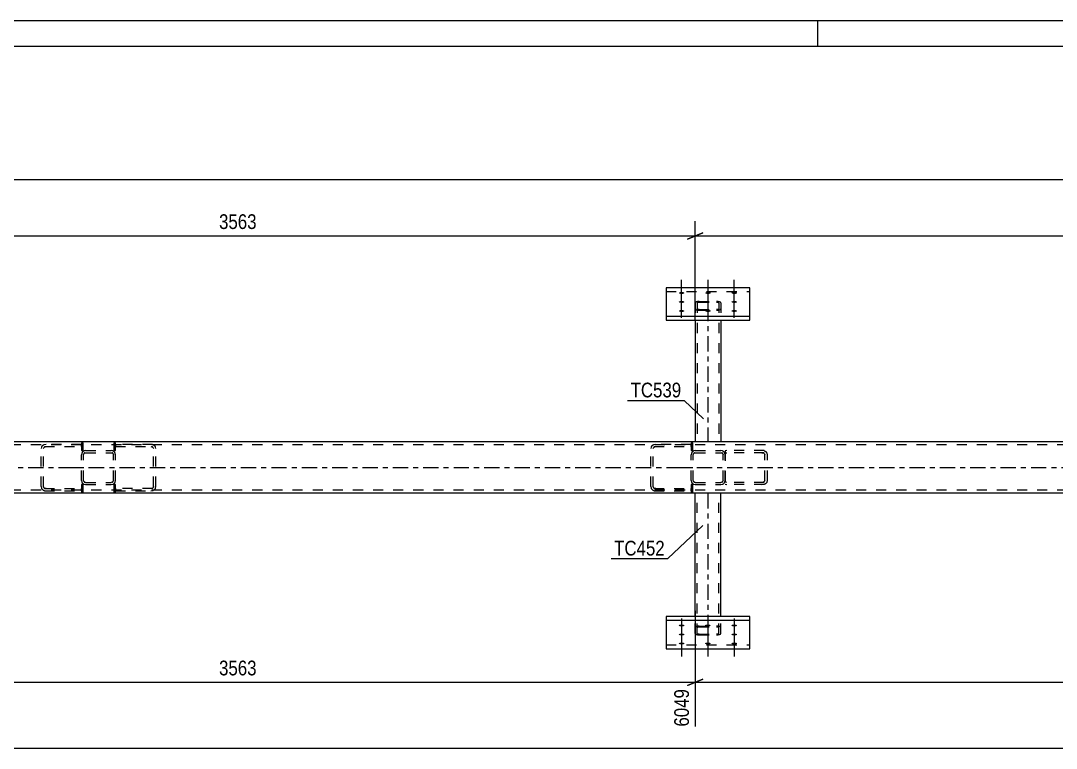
# Model space of a CAD drawing. Header units: millimetres. Extents: x 0 to 1189, y 0 to 841.
# Drawn here: x 193.7 to 395.5, y 699.4 to 841 of the extents above; entities that cross this region are included whole.
import ezdxf

# ---------------------------------------------------------------- set-up
doc = ezdxf.new("R2010")
doc.units = ezdxf.units.MM
doc.linetypes.add('DXK_LINE_DOT2', pattern=[3.9198, 1.9599, -1.9599])
doc.linetypes.add('DXK_LINE_DOT3', pattern=[5.9187, 2.979, -0.9799, 0.9799, -0.9799])
doc.styles.add('Arial Narrow', font='ARIALN.TTF', dxfattribs={"height": 0.2})

# ---------------------------------------------------------------- blocks, each defined once
blk = doc.blocks.new('Unknown-814738513-1135')
at = {"color": 5, "linetype": 'Continuous'}
for p, q in [((1189, 841), (0, 841)), ((349, 836), (349, 841)), ((1184, 836), (5, 836))]:
    blk.add_line(p, q, dxfattribs=at)
blk = doc.blocks.new('Part-814738513-5921 - 5905')
at = {"color": 7, "linetype": 'DXK_LINE_DOT2'}
for p, q in [((212.19, 758.8), (211.89, 758.8)), ((211.89, 758.8), (211.89, 757.3)), ((212.19, 757.3), (212.19, 758.8)), ((211.89, 757.3), (212.19, 757.3))]:
    blk.add_line(p, q, dxfattribs=at)
blk = doc.blocks.new('Part-814738513-5919 - 5905')
at = {"color": 7, "linetype": 'DXK_LINE_DOT2'}
for p, q in [((324.64, 758.8), (324.34, 758.8)), ((324.34, 758.8), (324.34, 757.3)), ((324.64, 757.3), (324.64, 758.8)), ((324.34, 757.3), (324.64, 757.3))]:
    blk.add_line(p, q, dxfattribs=at)
blk = doc.blocks.new('Part-814738513-5936 - 5905')
at = {"color": 7, "linetype": 'DXK_LINE_DOT2'}
for p, q in [((324.4, 756.8), (324.34, 756.5)), ((324.34, 751.5), (324.34, 756.5)), ((324.74, 756.5), (324.77, 756.65)), ((324.74, 751.5), (324.74, 756.5)), ((325.14, 757.3), (324.84, 757.24)), ((324.99, 756.87), (325.14, 756.9)), ((325.14, 757.3), (330.14, 757.3)), ((325.14, 756.9), (330.14, 756.9)), ((330.45, 757.24), (330.14, 757.3)), ((330.14, 756.9), (330.3, 756.87)), ((330.51, 756.65), (330.54, 756.5)), ((330.54, 751.5), (330.54, 756.5)), ((330.94, 756.5), (330.88, 756.8)), ((330.94, 751.5), (330.94, 756.5)), ((324.34, 751.5), (324.4, 751.19)), ((324.77, 751.34), (324.74, 751.5)), ((324.84, 750.76), (325.14, 750.7)), ((325.14, 751.1), (324.99, 751.13)), ((325.14, 751.1), (330.14, 751.1)), ((325.14, 750.7), (330.14, 750.7)), ((330.3, 751.13), (330.14, 751.1)), ((330.14, 750.7), (330.45, 750.76)), ((330.54, 751.5), (330.51, 751.34)), ((330.88, 751.19), (330.94, 751.5))]:
    blk.add_line(p, q, dxfattribs=at)
for centre, radius, start, end in [((325.14, 756.5), 0.8, 112.5, 157.5), ((325.14, 756.5), 0.4, 112.5, 157.5), ((330.14, 756.5), 0.4, 22.5, 67.5), ((330.14, 756.5), 0.8, 22.5, 67.5), ((325.14, 751.5), 0.8, 202.5, 247.5), ((325.14, 751.5), 0.4, 202.5, 247.5), ((330.14, 751.5), 0.4, 292.5, 337.5), ((330.14, 751.5), 0.8, 292.5, 337.5)]:
    blk.add_arc(centre, radius, start, end, dxfattribs=at)
blk = doc.blocks.new('Part-814738513-5920 - 5905')
at = {"color": 7, "linetype": 'DXK_LINE_DOT2'}
for p, q in [((324.64, 750.7), (324.34, 750.7)), ((324.34, 750.7), (324.34, 749.2)), ((324.64, 749.2), (324.64, 750.7)), ((324.34, 749.2), (324.64, 749.2))]:
    blk.add_line(p, q, dxfattribs=at)
blk = doc.blocks.new('Part-814738513-5922 - 5905')
at = {"color": 7, "linetype": 'DXK_LINE_DOT2'}
for p, q in [((212.19, 750.7), (211.89, 750.7)), ((211.89, 750.7), (211.89, 749.2)), ((212.19, 749.2), (212.19, 750.7)), ((212.19, 749.2), (211.89, 749.2))]:
    blk.add_line(p, q, dxfattribs=at)
blk = doc.blocks.new('Part-814738513-5938 - 5905')
at = {"color": 7, "linetype": 'DXK_LINE_DOT2'}
for p, q in [((205.66, 756.8), (205.59, 756.5)), ((205.59, 751.5), (205.59, 756.5)), ((205.99, 756.5), (206.02, 756.65)), ((205.99, 751.5), (205.99, 756.5)), ((206.39, 757.3), (206.09, 757.24)), ((206.24, 756.87), (206.39, 756.9)), ((206.39, 757.3), (211.39, 757.3)), ((206.39, 756.9), (211.39, 756.9)), ((211.7, 757.24), (211.39, 757.3)), ((211.39, 756.9), (211.55, 756.87)), ((211.76, 756.65), (211.79, 756.5)), ((211.79, 751.5), (211.79, 756.5)), ((212.19, 756.5), (212.13, 756.8)), ((212.19, 751.5), (212.19, 756.5)), ((205.59, 751.5), (205.66, 751.19)), ((206.02, 751.34), (205.99, 751.5)), ((206.09, 750.76), (206.39, 750.7)), ((206.39, 751.1), (206.24, 751.13)), ((206.39, 751.1), (211.39, 751.1)), ((206.39, 750.7), (211.39, 750.7)), ((211.55, 751.13), (211.39, 751.1)), ((211.39, 750.7), (211.7, 750.76)), ((211.79, 751.5), (211.76, 751.34)), ((212.13, 751.19), (212.19, 751.5))]:
    blk.add_line(p, q, dxfattribs=at)
at = {"color": 7, "linetype": 'DXK_LINE_DOT3'}
blk.add_line((208.89, 754), (208.89, 754), dxfattribs=at)
at = {"color": 7, "linetype": 'DXK_LINE_DOT2'}
for centre, radius, start, end in [((206.39, 756.5), 0.8, 112.5, 157.5), ((206.39, 756.5), 0.4, 112.5, 157.5), ((211.39, 756.5), 0.4, 22.5, 67.5), ((211.39, 756.5), 0.8, 22.5, 67.5), ((206.39, 751.5), 0.8, 202.5, 247.5), ((206.39, 751.5), 0.4, 202.5, 247.5), ((211.39, 751.5), 0.4, 292.5, 337.5), ((211.39, 751.5), 0.8, 292.5, 337.5)]:
    blk.add_arc(centre, radius, start, end, dxfattribs=at)
blk = doc.blocks.new('Bolt-814738513-5947 - 5905')
at = {"linetype": 'Continuous'}
for points in [[(322.48, 787.81), (322.36, 787.81), (322.25, 787.82), (322.15, 787.84), (322.07, 787.87), (322, 787.9), (321.95, 787.94), (321.93, 787.98), (321.93, 788.01), (321.95, 788.05), (322, 788.09), (322.07, 788.12), (322.15, 788.15), (322.25, 788.17), (322.36, 788.18), (322.48, 788.18), (322.59, 788.18), (322.7, 788.17), (322.8, 788.15), (322.89, 788.12), (322.95, 788.09), (323, 788.05), (323.02, 788.01), (323.02, 787.98), (323, 787.94), (322.95, 787.9), (322.89, 787.87), (322.8, 787.84), (322.7, 787.82), (322.59, 787.81)], [(327.63, 787.81), (327.51, 787.81), (327.4, 787.82), (327.3, 787.84), (327.22, 787.87), (327.15, 787.9), (327.1, 787.94), (327.08, 787.98), (327.08, 788.01), (327.1, 788.05), (327.15, 788.09), (327.22, 788.12), (327.3, 788.15), (327.4, 788.17), (327.51, 788.18), (327.63, 788.18), (327.74, 788.18), (327.85, 788.17), (327.95, 788.15), (328.04, 788.12), (328.1, 788.09), (328.15, 788.05), (328.17, 788.01), (328.17, 787.98), (328.15, 787.94), (328.1, 787.9), (328.04, 787.87), (327.95, 787.84), (327.85, 787.82), (327.74, 787.81)], [(332.73, 787.81), (332.61, 787.81), (332.5, 787.82), (332.4, 787.84), (332.32, 787.87), (332.25, 787.9), (332.2, 787.94), (332.18, 787.98), (332.18, 788.01), (332.2, 788.05), (332.25, 788.09), (332.32, 788.12), (332.4, 788.15), (332.5, 788.17), (332.61, 788.18), (332.73, 788.18), (332.84, 788.18), (332.95, 788.17), (333.05, 788.15), (333.14, 788.12), (333.2, 788.09), (333.25, 788.05), (333.27, 788.01), (333.27, 787.98), (333.25, 787.94), (333.2, 787.9), (333.14, 787.87), (333.05, 787.84), (332.95, 787.82), (332.84, 787.81)], [(322.48, 786.06), (322.36, 786.07), (322.25, 786.08), (322.15, 786.1), (322.07, 786.12), (322, 786.16), (321.95, 786.19), (321.93, 786.23), (321.93, 786.27), (321.95, 786.31), (322, 786.34), (322.07, 786.38), (322.15, 786.4), (322.25, 786.42), (322.36, 786.43), (322.48, 786.44), (322.59, 786.43), (322.7, 786.42), (322.8, 786.4), (322.89, 786.38), (322.95, 786.34), (323, 786.31), (323.02, 786.27), (323.02, 786.23), (323, 786.19), (322.95, 786.16), (322.89, 786.12), (322.8, 786.1), (322.7, 786.08), (322.59, 786.07)], [(322.48, 784.3), (322.36, 784.31), (322.25, 784.32), (322.15, 784.34), (322.07, 784.36), (322, 784.4), (321.95, 784.43), (321.93, 784.47), (321.93, 784.51), (321.95, 784.55), (322, 784.58), (322.07, 784.62), (322.15, 784.64), (322.25, 784.66), (322.36, 784.67), (322.48, 784.68), (322.59, 784.67), (322.7, 784.66), (322.8, 784.64), (322.89, 784.62), (322.95, 784.58), (323, 784.55), (323.02, 784.51), (323.02, 784.47), (323, 784.43), (322.95, 784.4), (322.89, 784.36), (322.8, 784.34), (322.7, 784.32), (322.59, 784.31)], [(327.63, 784.3), (327.51, 784.31), (327.4, 784.32), (327.3, 784.34), (327.22, 784.36), (327.15, 784.4), (327.1, 784.43), (327.08, 784.47), (327.08, 784.51), (327.1, 784.55), (327.15, 784.58), (327.22, 784.62), (327.3, 784.64), (327.4, 784.66), (327.51, 784.67), (327.63, 784.68), (327.74, 784.67), (327.85, 784.66), (327.95, 784.64), (328.04, 784.62), (328.1, 784.58), (328.15, 784.55), (328.17, 784.51), (328.17, 784.47), (328.15, 784.43), (328.1, 784.4), (328.04, 784.36), (327.95, 784.34), (327.85, 784.32), (327.74, 784.31)], [(332.73, 786.06), (332.61, 786.07), (332.5, 786.08), (332.4, 786.1), (332.32, 786.12), (332.25, 786.16), (332.2, 786.19), (332.18, 786.23), (332.18, 786.27), (332.2, 786.31), (332.25, 786.34), (332.32, 786.38), (332.4, 786.4), (332.5, 786.42), (332.61, 786.43), (332.73, 786.44), (332.84, 786.43), (332.95, 786.42), (333.05, 786.4), (333.14, 786.38), (333.2, 786.34), (333.25, 786.31), (333.27, 786.27), (333.27, 786.23), (333.25, 786.19), (333.2, 786.16), (333.14, 786.12), (333.05, 786.1), (332.95, 786.08), (332.84, 786.07)], [(332.73, 784.3), (332.61, 784.31), (332.5, 784.32), (332.4, 784.34), (332.32, 784.36), (332.25, 784.4), (332.2, 784.43), (332.18, 784.47), (332.18, 784.51), (332.2, 784.55), (332.25, 784.58), (332.32, 784.62), (332.4, 784.64), (332.5, 784.66), (332.61, 784.67), (332.73, 784.68), (332.84, 784.67), (332.95, 784.66), (333.05, 784.64), (333.14, 784.62), (333.2, 784.58), (333.25, 784.55), (333.27, 784.51), (333.27, 784.47), (333.25, 784.43), (333.2, 784.4), (333.14, 784.36), (333.05, 784.34), (332.95, 784.32), (332.84, 784.31)]]:
    blk.add_hatch(color=1, dxfattribs=at).paths.add_polyline_path(points)
at = {"color": 1, "linetype": 'Continuous'}
for p, q in [((322.48, 786.63), (322.48, 790.53)), ((322.48, 784.89), (322.48, 788.79)), ((327.63, 786.63), (327.63, 790.53)), ((332.73, 786.63), (332.73, 790.53)), ((332.73, 784.89), (332.73, 788.79)), ((322.48, 783.13), (322.48, 787.03)), ((327.63, 783.13), (327.63, 787.03)), ((332.73, 783.13), (332.73, 787.03))]:
    blk.add_line(p, q, dxfattribs=at)
blk = doc.blocks.new('Part-814738513-5959 - 5905')
at = {"color": 2, "linetype": 'Continuous'}
for p, q in [((325.1, 725.04), (325.1, 749)), ((330.1, 749), (325.1, 749)), ((330.1, 725.04), (330.1, 749))]:
    blk.add_line(p, q, dxfattribs=at)
at = {"color": 7, "linetype": 'DXK_LINE_DOT2'}
for p, q in [((325.5, 721.68), (325.5, 749)), ((329.7, 721.68), (329.7, 749)), ((325.1, 721.68), (325.1, 725.04)), ((330.1, 721.68), (330.1, 725.04)), ((325.16, 722.95), (325.1, 722.84)), ((325.34, 723.04), (325.16, 722.95)), ((325.6, 723.1), (325.34, 723.04)), ((325.5, 722.84), (325.53, 722.9)), ((325.53, 722.9), (325.62, 722.94)), ((325.9, 723.12), (325.6, 723.1)), ((325.62, 722.94), (325.75, 722.97)), ((325.75, 722.97), (325.9, 722.98)), ((325.9, 723.12), (329.3, 723.12)), ((325.9, 722.98), (329.3, 722.98)), ((329.61, 723.1), (329.3, 723.12)), ((329.3, 722.98), (329.46, 722.97)), ((329.46, 722.97), (329.58, 722.94)), ((329.58, 722.94), (329.67, 722.9)), ((329.87, 723.04), (329.61, 723.1)), ((329.67, 722.9), (329.7, 722.84)), ((330.04, 722.95), (329.87, 723.04)), ((330.1, 722.84), (330.04, 722.95)), ((325.1, 721.68), (325.16, 721.58)), ((325.16, 721.58), (325.34, 721.49)), ((325.34, 721.49), (325.6, 721.43)), ((325.53, 721.63), (325.5, 721.68)), ((325.62, 721.59), (325.53, 721.63)), ((325.6, 721.43), (325.9, 721.41)), ((325.75, 721.56), (325.62, 721.59)), ((325.9, 721.55), (325.75, 721.56)), ((325.9, 721.55), (329.3, 721.55)), ((325.9, 721.41), (329.3, 721.41)), ((329.46, 721.56), (329.3, 721.55)), ((329.3, 721.41), (329.61, 721.43)), ((329.58, 721.59), (329.46, 721.56)), ((329.67, 721.63), (329.58, 721.59)), ((329.61, 721.43), (329.87, 721.49)), ((329.7, 721.68), (329.67, 721.63)), ((329.87, 721.49), (330.04, 721.58)), ((330.04, 721.58), (330.1, 721.68))]:
    blk.add_line(p, q, dxfattribs=at)
at = {"color": 7, "linetype": 'DXK_LINE_DOT3'}
blk.add_line((327.6, 749), (327.6, 722.26), dxfattribs=at)
blk = doc.blocks.new('Part-814738513-5963 - 5905')
at = {"color": 7, "linetype": 'DXK_LINE_DOT2'}
for p, q in [((331.27, 757.3), (330.94, 757.25)), ((330.94, 757.25), (330.94, 750.74)), ((330.94, 756.81), (331.06, 756.87)), ((331.06, 756.87), (331.27, 756.9)), ((338.57, 757.3), (331.27, 757.3)), ((338.57, 756.9), (331.27, 756.9)), ((338.55, 757.24), (338.13, 757.3)), ((338.13, 756.9), (338.34, 756.87)), ((338.64, 756.65), (338.68, 756.5)), ((338.68, 751.5), (338.68, 756.5)), ((339.23, 756.5), (339.14, 756.8)), ((339.23, 751.5), (339.23, 756.5)), ((331.06, 751.13), (330.94, 751.18)), ((330.94, 750.74), (331.27, 750.7)), ((331.27, 751.1), (331.06, 751.13)), ((338.57, 751.1), (331.27, 751.1)), ((338.57, 750.7), (331.27, 750.7)), ((338.34, 751.13), (338.13, 751.1)), ((338.13, 750.7), (338.55, 750.76)), ((338.68, 751.5), (338.64, 751.34)), ((339.14, 751.19), (339.23, 751.5))]:
    blk.add_line(p, q, dxfattribs=at)
for centre, radius, start, end in [((338.21, 756.38), 0.501, 32.4104, 75.4453), ((338.3, 756.26), 1, 32.4104, 75.4453), ((338.21, 751.61), 0.501, 284.5547, 327.5896), ((338.3, 751.73), 1, 284.5547, 327.5896)]:
    blk.add_arc(centre, radius, start, end, dxfattribs=at)
blk = doc.blocks.new('Part-814738513-5965 - 5905')
at = {"color": 7, "linetype": 'DXK_LINE_DOT2'}
for p, q in [((219.44, 758.5), (212.19, 758.5)), ((212.19, 758.5), (212.19, 758.1)), ((219.47, 758.44), (219.09, 758.5)), ((212.19, 758.1), (219.44, 758.1)), ((219.09, 758.1), (219.28, 758.07)), ((219.55, 757.85), (219.59, 757.7)), ((219.59, 750.3), (219.59, 757.7)), ((220.09, 757.7), (220.01, 758)), ((220.09, 750.3), (220.09, 757.7)), ((219.44, 749.9), (212.19, 749.9)), ((212.19, 749.9), (212.19, 749.5)), ((212.19, 749.5), (219.44, 749.5)), ((219.28, 749.93), (219.09, 749.9)), ((219.09, 749.5), (219.47, 749.56)), ((219.59, 750.3), (219.55, 750.14)), ((220.01, 749.99), (220.09, 750.3))]:
    blk.add_line(p, q, dxfattribs=at)
for centre, radius, start, end in [((219.21, 757.55), 0.923, 29.251, 73.2822), ((219.15, 757.62), 0.461, 29.251, 73.2822), ((219.15, 750.37), 0.461, 286.7178, 330.749), ((219.21, 750.44), 0.923, 286.7178, 330.749)]:
    blk.add_arc(centre, radius, start, end, dxfattribs=at)
blk = doc.blocks.new('Part-814738513-6030 - 5905')
at = {"color": 2, "linetype": 'Continuous'}
for p, q in [((325.1, 759), (151.97, 759)), ((625.1, 759), (330.1, 759)), ((325.1, 749), (151.97, 749)), ((625.1, 749), (330.1, 749))]:
    blk.add_line(p, q, dxfattribs=at)
at = {"color": 7, "linetype": 'DXK_LINE_DOT2'}
for p, q in [((330.1, 759), (325.1, 759)), ((801.35, 758.4), (76.84, 758.4)), ((801.35, 749.6), (76.84, 749.6)), ((330.1, 749), (325.1, 749))]:
    blk.add_line(p, q, dxfattribs=at)
at = {"color": 7, "linetype": 'DXK_LINE_DOT3'}
blk.add_line((76.84, 754), (801.35, 754), dxfattribs=at)
blk = doc.blocks.new('Part-814738513-5966 - 5905')
at = {"color": 7, "linetype": 'DXK_LINE_DOT2'}
for p, q in [((317.45, 758.5), (317.07, 758.44)), ((324.34, 758.5), (317.1, 758.5)), ((324.34, 758.1), (324.34, 758.5)), ((316.53, 758), (316.45, 757.7)), ((316.45, 750.3), (316.45, 757.7)), ((316.95, 757.7), (316.99, 757.85)), ((316.95, 750.3), (316.95, 757.7)), ((317.1, 758.1), (324.34, 758.1)), ((317.26, 758.07), (317.45, 758.1)), ((316.45, 750.3), (316.53, 749.99)), ((316.99, 750.14), (316.95, 750.3)), ((317.07, 749.56), (317.45, 749.5)), ((317.1, 749.9), (324.34, 749.9)), ((317.1, 749.5), (324.34, 749.5)), ((317.45, 749.9), (317.26, 749.93)), ((324.34, 749.5), (324.34, 749.9))]:
    blk.add_line(p, q, dxfattribs=at)
at = {"color": 7, "linetype": 'DXK_LINE_DOT3'}
blk.add_line((321.71, 754), (328.03, 754), dxfattribs=at)
at = {"color": 7, "linetype": 'DXK_LINE_DOT2'}
for centre, radius, start, end in [((317.33, 757.55), 0.923, 106.7178, 150.749), ((317.39, 757.62), 0.461, 106.7178, 150.749), ((317.33, 750.44), 0.923, 209.251, 253.2822), ((317.39, 750.37), 0.461, 209.251, 253.2822)]:
    blk.add_arc(centre, radius, start, end, dxfattribs=at)
blk = doc.blocks.new('Part-814738513-5973 - 5905')
at = {"color": 7, "linetype": 'DXK_LINE_DOT2'}
for p, q in [((325.16, 786.18), (325.1, 786.07)), ((325.1, 786.07), (325.1, 782.71)), ((325.1, 784.91), (325.16, 784.8)), ((325.34, 786.27), (325.16, 786.18)), ((325.16, 784.8), (325.34, 784.72)), ((325.6, 786.32), (325.34, 786.27)), ((325.34, 784.72), (325.6, 784.66)), ((325.5, 786.07), (325.53, 786.12)), ((325.5, 786.07), (325.5, 759)), ((325.53, 784.86), (325.5, 784.91)), ((325.53, 786.12), (325.62, 786.17)), ((325.62, 784.81), (325.53, 784.86)), ((325.9, 786.35), (325.6, 786.32)), ((325.6, 784.66), (325.9, 784.64)), ((325.62, 786.17), (325.75, 786.2)), ((325.75, 784.78), (325.62, 784.81)), ((325.75, 786.2), (325.9, 786.21)), ((325.9, 784.77), (325.75, 784.78)), ((325.9, 786.35), (329.3, 786.35)), ((325.9, 786.21), (329.3, 786.21)), ((325.9, 784.77), (329.3, 784.77)), ((325.9, 784.64), (329.3, 784.64)), ((329.61, 786.32), (329.3, 786.35)), ((329.3, 786.21), (329.46, 786.2)), ((329.46, 784.78), (329.3, 784.77)), ((329.3, 784.64), (329.61, 784.66)), ((329.46, 786.2), (329.58, 786.17)), ((329.58, 784.81), (329.46, 784.78)), ((329.58, 786.17), (329.67, 786.12)), ((329.67, 784.86), (329.58, 784.81)), ((329.87, 786.27), (329.61, 786.32)), ((329.61, 784.66), (329.87, 784.72)), ((329.67, 786.12), (329.7, 786.07)), ((329.7, 784.91), (329.67, 784.86)), ((329.7, 786.07), (329.7, 759)), ((330.04, 786.18), (329.87, 786.27)), ((329.87, 784.72), (330.04, 784.8)), ((330.1, 786.07), (330.04, 786.18)), ((330.04, 784.8), (330.1, 784.91)), ((330.1, 786.07), (330.1, 782.71))]:
    blk.add_line(p, q, dxfattribs=at)
at = {"color": 7, "linetype": 'DXK_LINE_DOT3'}
blk.add_line((327.6, 785.49), (327.6, 759), dxfattribs=at)
at = {"color": 2, "linetype": 'Continuous'}
for p, q in [((325.1, 782.71), (325.1, 759)), ((330.1, 782.71), (330.1, 759)), ((329.3, 759), (325.1, 759)), ((330.1, 759), (329.3, 759))]:
    blk.add_line(p, q, dxfattribs=at)
blk = doc.blocks.new('Part-814738513-5975 - 5905')
at = {"color": 2, "linetype": 'Continuous'}
for p, q in [((335.73, 725.04), (319.48, 725.04)), ((319.48, 725.04), (319.48, 718.73)), ((319.48, 724.29), (335.73, 724.29)), ((335.73, 718.73), (335.73, 725.04)), ((319.48, 718.73), (335.73, 718.73))]:
    blk.add_line(p, q, dxfattribs=at)
at = {"color": 7, "linetype": 'DXK_LINE_DOT2'}
blk.add_line((319.48, 719.48), (335.73, 719.48), dxfattribs=at)
blk = doc.blocks.new('Part-814738513-6054 - 5905')
at = {"color": 7, "linetype": 'DXK_LINE_DOT2'}
for p, q in [((205.89, 758.8), (205.59, 758.8)), ((205.59, 758.8), (205.59, 757.3)), ((205.89, 757.3), (205.89, 758.8)), ((205.59, 757.3), (205.89, 757.3))]:
    blk.add_line(p, q, dxfattribs=at)
blk = doc.blocks.new('Part-814738513-5994 - 5905')
at = {"color": 2, "linetype": 'Continuous'}
for p, q in [((335.73, 789.02), (319.48, 789.02)), ((319.48, 789.02), (319.48, 782.71)), ((335.73, 782.71), (335.73, 789.02)), ((319.48, 783.46), (335.73, 783.46)), ((319.48, 782.71), (335.73, 782.71))]:
    blk.add_line(p, q, dxfattribs=at)
at = {"color": 7, "linetype": 'DXK_LINE_DOT2'}
blk.add_line((319.48, 788.27), (335.73, 788.27), dxfattribs=at)
blk = doc.blocks.new('Bolt-814738513-6006 - 5905')
at = {"linetype": 'Continuous'}
for points in [[(322.48, 723.45), (322.59, 723.45), (322.7, 723.44), (322.8, 723.42), (322.89, 723.39), (322.95, 723.36), (323, 723.32), (323.02, 723.28), (323.02, 723.24), (323, 723.21), (322.95, 723.17), (322.89, 723.14), (322.8, 723.11), (322.7, 723.09), (322.59, 723.08), (322.48, 723.08), (322.36, 723.08), (322.25, 723.09), (322.15, 723.11), (322.07, 723.14), (322, 723.17), (321.95, 723.21), (321.93, 723.24), (321.93, 723.28), (321.95, 723.32), (322, 723.36), (322.07, 723.39), (322.15, 723.42), (322.25, 723.44), (322.36, 723.45)], [(327.58, 723.45), (327.69, 723.45), (327.8, 723.44), (327.9, 723.42), (327.99, 723.39), (328.05, 723.36), (328.1, 723.32), (328.12, 723.28), (328.12, 723.24), (328.1, 723.21), (328.05, 723.17), (327.99, 723.14), (327.9, 723.11), (327.8, 723.09), (327.69, 723.08), (327.58, 723.08), (327.46, 723.08), (327.35, 723.09), (327.25, 723.11), (327.17, 723.14), (327.1, 723.17), (327.05, 723.21), (327.03, 723.24), (327.03, 723.28), (327.05, 723.32), (327.1, 723.36), (327.17, 723.39), (327.25, 723.42), (327.35, 723.44), (327.46, 723.45)], [(332.73, 723.45), (332.84, 723.45), (332.95, 723.44), (333.05, 723.42), (333.14, 723.39), (333.2, 723.36), (333.25, 723.32), (333.27, 723.28), (333.27, 723.24), (333.25, 723.21), (333.2, 723.17), (333.14, 723.14), (333.05, 723.11), (332.95, 723.09), (332.84, 723.08), (332.73, 723.08), (332.61, 723.08), (332.5, 723.09), (332.4, 723.11), (332.32, 723.14), (332.25, 723.17), (332.2, 723.21), (332.18, 723.24), (332.18, 723.28), (332.2, 723.32), (332.25, 723.36), (332.32, 723.39), (332.4, 723.42), (332.5, 723.44), (332.61, 723.45)], [(322.48, 721.69), (322.59, 721.69), (322.7, 721.67), (322.8, 721.66), (322.89, 721.63), (322.95, 721.6), (323, 721.56), (323.02, 721.52), (323.02, 721.48), (323, 721.44), (322.95, 721.41), (322.89, 721.38), (322.8, 721.35), (322.7, 721.33), (322.59, 721.32), (322.48, 721.31), (322.36, 721.32), (322.25, 721.33), (322.15, 721.35), (322.07, 721.38), (322, 721.41), (321.95, 721.44), (321.93, 721.48), (321.93, 721.52), (321.95, 721.56), (322, 721.6), (322.07, 721.63), (322.15, 721.66), (322.25, 721.67), (322.36, 721.69)], [(332.73, 721.69), (332.84, 721.69), (332.95, 721.67), (333.05, 721.66), (333.14, 721.63), (333.2, 721.6), (333.25, 721.56), (333.27, 721.52), (333.27, 721.48), (333.25, 721.44), (333.2, 721.41), (333.14, 721.38), (333.05, 721.35), (332.95, 721.33), (332.84, 721.32), (332.73, 721.31), (332.61, 721.32), (332.5, 721.33), (332.4, 721.35), (332.32, 721.38), (332.25, 721.41), (332.2, 721.44), (332.18, 721.48), (332.18, 721.52), (332.2, 721.56), (332.25, 721.6), (332.32, 721.63), (332.4, 721.66), (332.5, 721.67), (332.61, 721.69)], [(322.48, 719.95), (322.59, 719.94), (322.7, 719.93), (322.8, 719.91), (322.89, 719.88), (322.95, 719.85), (323, 719.82), (323.02, 719.78), (323.02, 719.74), (323, 719.7), (322.95, 719.66), (322.89, 719.63), (322.8, 719.61), (322.7, 719.59), (322.59, 719.57), (322.48, 719.57), (322.36, 719.57), (322.25, 719.59), (322.15, 719.61), (322.07, 719.63), (322, 719.66), (321.95, 719.7), (321.93, 719.74), (321.93, 719.78), (321.95, 719.82), (322, 719.85), (322.07, 719.88), (322.15, 719.91), (322.25, 719.93), (322.36, 719.94)], [(327.58, 719.95), (327.69, 719.94), (327.8, 719.93), (327.9, 719.91), (327.99, 719.88), (328.05, 719.85), (328.1, 719.82), (328.12, 719.78), (328.12, 719.74), (328.1, 719.7), (328.05, 719.66), (327.99, 719.63), (327.9, 719.61), (327.8, 719.59), (327.69, 719.57), (327.58, 719.57), (327.46, 719.57), (327.35, 719.59), (327.25, 719.61), (327.17, 719.63), (327.1, 719.66), (327.05, 719.7), (327.03, 719.74), (327.03, 719.78), (327.05, 719.82), (327.1, 719.85), (327.17, 719.88), (327.25, 719.91), (327.35, 719.93), (327.46, 719.94)], [(332.73, 719.95), (332.84, 719.94), (332.95, 719.93), (333.05, 719.91), (333.14, 719.88), (333.2, 719.85), (333.25, 719.82), (333.27, 719.78), (333.27, 719.74), (333.25, 719.7), (333.2, 719.66), (333.14, 719.63), (333.05, 719.61), (332.95, 719.59), (332.84, 719.57), (332.73, 719.57), (332.61, 719.57), (332.5, 719.59), (332.4, 719.61), (332.32, 719.63), (332.25, 719.66), (332.2, 719.7), (332.18, 719.74), (332.18, 719.78), (332.2, 719.82), (332.25, 719.85), (332.32, 719.88), (332.4, 719.91), (332.5, 719.93), (332.61, 719.94)]]:
    blk.add_hatch(color=1, dxfattribs=at).paths.add_polyline_path(points)
at = {"color": 1, "linetype": 'Continuous'}
for p, q in [((322.48, 724.63), (322.48, 720.73)), ((327.58, 724.63), (327.58, 720.73)), ((332.73, 724.63), (332.73, 720.73)), ((322.48, 722.87), (322.48, 718.97)), ((332.73, 722.87), (332.73, 718.97)), ((322.48, 721.12), (322.48, 717.22)), ((327.58, 721.12), (327.58, 717.22)), ((332.73, 721.12), (332.73, 717.22))]:
    blk.add_line(p, q, dxfattribs=at)
blk = doc.blocks.new('Part-814738513-6053 - 5905')
at = {"color": 7, "linetype": 'DXK_LINE_DOT2'}
for p, q in [((205.89, 750.7), (205.59, 750.7)), ((205.59, 750.7), (205.59, 749.2)), ((205.89, 749.2), (205.89, 750.7)), ((205.59, 749.2), (205.89, 749.2))]:
    blk.add_line(p, q, dxfattribs=at)
blk = doc.blocks.new('Part-814738513-6116 - 5905')
at = {"color": 7, "linetype": 'DXK_LINE_DOT2'}
for p, q in [((198.7, 758.5), (198.32, 758.44)), ((205.59, 758.5), (198.35, 758.5)), ((205.59, 758.1), (205.59, 758.5)), ((197.78, 758), (197.7, 757.7)), ((197.7, 750.3), (197.7, 757.7)), ((198.2, 757.7), (198.24, 757.85)), ((198.2, 750.3), (198.2, 757.7)), ((198.35, 758.1), (205.59, 758.1)), ((198.51, 758.07), (198.7, 758.1)), ((197.7, 750.3), (197.78, 749.99)), ((198.24, 750.14), (198.2, 750.3)), ((198.32, 749.56), (198.7, 749.5)), ((198.35, 749.9), (205.59, 749.9)), ((198.35, 749.5), (205.59, 749.5)), ((198.7, 749.9), (198.51, 749.93)), ((205.59, 749.5), (205.59, 749.9))]:
    blk.add_line(p, q, dxfattribs=at)
at = {"color": 7, "linetype": 'DXK_LINE_DOT3'}
blk.add_line((202.96, 754), (209.28, 754), dxfattribs=at)
at = {"color": 7, "linetype": 'DXK_LINE_DOT2'}
for centre, radius, start, end in [((198.58, 757.55), 0.923, 106.7177, 150.7488), ((198.64, 757.62), 0.461, 106.7177, 150.7488), ((198.58, 750.44), 0.923, 209.2512, 253.2823), ((198.64, 750.37), 0.461, 209.2512, 253.2823)]:
    blk.add_arc(centre, radius, start, end, dxfattribs=at)
blk = doc.blocks.new('StraightDimension-814738513-6173 - 5905')
at = {"color": 7, "linetype": 'Continuous'}
for p, q in [((146.97, 780.02), (146.97, 801.95)), ((325.1, 782.76), (325.1, 801.95)), ((148.47, 799.7), (145.47, 798.5)), ((146.97, 799.1), (325.1, 799.1)), ((323.6, 798.5), (326.6, 799.7))]:
    blk.add_line(p, q, dxfattribs=at)
at = {"color": 0}
blk.add_wipeout([(240.29, 799.85), (240.29, 804.05), (231.78, 804.05), (231.78, 799.85)], dxfattribs=at)
at = {"color": 3, "style": 'Arial Narrow'}
blk.add_text('3563', height=2.863, dxfattribs=at).set_placement((232.38, 800.45))
blk = doc.blocks.new('StraightDimension-814738513-6132 - 5905')
at = {"color": 7, "linetype": 'Continuous'}
for p, q in [((625.1, 728.33), (625.1, 701.75)), ((325.1, 726.09), (325.1, 703.58)), ((326.6, 712.8), (323.6, 711.6)), ((325.1, 712.2), (625.1, 712.2)), ((623.6, 711.6), (626.6, 712.8))]:
    blk.add_line(p, q, dxfattribs=at)
at = {"color": 0}
blk.add_wipeout([(479.36, 712.95), (479.36, 717.15), (470.85, 717.15), (470.85, 712.95)], dxfattribs=at)
at = {"color": 0, "linetype": 'Continuous'}
blk.add_wipeout([(624.5, 711.5), (620.3, 711.5), (620.3, 701.15), (624.5, 701.15)], dxfattribs=at)
at = {"color": 3, "style": 'Arial Narrow'}
blk.add_text('6000', height=2.863, dxfattribs=at).set_placement((471.45, 713.55))
at = {"color": 3, "linetype": 'Continuous', "style": 'Arial Narrow'}
blk.add_text('12049', height=2.863, rotation=90.0002, dxfattribs=at).set_placement((623.9, 701.75))
blk = doc.blocks.new('StraightDimension-814738513-6142 - 5905')
at = {"color": 7, "linetype": 'Continuous'}
for p, q in [((146.97, 726.91), (146.97, 703.58)), ((325.1, 726.09), (325.1, 703.58)), ((148.47, 712.8), (145.47, 711.6)), ((146.97, 712.2), (325.1, 712.2)), ((323.6, 711.6), (326.6, 712.8))]:
    blk.add_line(p, q, dxfattribs=at)
at = {"color": 0}
blk.add_wipeout([(240.29, 712.95), (240.29, 717.15), (231.78, 717.15), (231.78, 712.95)], dxfattribs=at)
at = {"color": 0, "linetype": 'Continuous'}
blk.add_wipeout([(324.5, 711.5), (320.3, 711.5), (320.3, 702.98), (324.5, 702.98)], dxfattribs=at)
at = {"color": 3, "style": 'Arial Narrow'}
blk.add_text('3563', height=2.863, dxfattribs=at).set_placement((232.38, 713.55))
at = {"color": 3, "linetype": 'Continuous', "style": 'Arial Narrow'}
blk.add_text('6049', height=2.863, rotation=90.0002, dxfattribs=at).set_placement((323.9, 703.58))
blk = doc.blocks.new('StraightDimension-814738513-6183 - 5905')
at = {"color": 7, "linetype": 'Continuous'}
for p, q in [((325.1, 782.76), (325.1, 801.95)), ((625.1, 779.81), (625.1, 801.95)), ((326.6, 799.7), (323.6, 798.5)), ((325.1, 799.1), (625.1, 799.1)), ((623.6, 798.5), (626.6, 799.7))]:
    blk.add_line(p, q, dxfattribs=at)
at = {"color": 0}
blk.add_wipeout([(479.36, 799.85), (479.36, 804.05), (470.85, 804.05), (470.85, 799.85)], dxfattribs=at)
at = {"color": 3, "style": 'Arial Narrow'}
blk.add_text('6000', height=2.863, dxfattribs=at).set_placement((471.45, 800.45))
blk = doc.blocks.new('StraightDimension-814738513-15399 - 5905')
at = {"color": 7, "linetype": 'Continuous'}
blk.add_line((60.74, 810.1), (801.35, 810.1), dxfattribs=at)
blk = doc.blocks.new('StraightDimension-814738513-6301 - 5905')
at = {"color": 7, "linetype": 'Continuous'}
blk.add_line((59.49, 699.35), (802.6, 699.35), dxfattribs=at)
blk = doc.blocks.new('Mark-814738513-5955 - 5905')
at = {"color": 0}
blk.add_wipeout([(319.2, 736.88), (319.2, 739.88), (309.33, 739.88), (309.33, 736.88)], dxfattribs=at)
blk.add_wipeout([(319.2, 736.88), (319.2, 739.88), (309.33, 739.88), (309.33, 736.88)], dxfattribs=at)
at = {"color": 30, "linetype": 'Continuous'}
for p in [(326.59, 742.75), (308.73, 736.28)]:
    blk.add_line(p, (319.8, 736.28), dxfattribs=at)
at = {"color": 3, "style": 'Arial Narrow'}
blk.add_text('TC452', height=2.863, dxfattribs=at).set_placement((309.33, 736.88))
blk = doc.blocks.new('Mark-814738513-5969 - 5905')
at = {"color": 0}
blk.add_wipeout([(322.4, 767.67), (322.4, 770.67), (312.54, 770.67), (312.54, 767.67)], dxfattribs=at)
blk.add_wipeout([(322.4, 767.67), (322.4, 770.67), (312.54, 770.67), (312.54, 767.67)], dxfattribs=at)
at = {"color": 30, "linetype": 'Continuous'}
for p in [(311.94, 767.07), (326.72, 763.46)]:
    blk.add_line(p, (323, 767.07), dxfattribs=at)
at = {"color": 3, "style": 'Arial Narrow'}
blk.add_text('TC539', height=2.863, dxfattribs=at).set_placement((312.54, 767.67))

msp = doc.modelspace()

# ---------------------------------------------------------------- block references
for name in ['Unknown-814738513-1135', 'Part-814738513-5994 - 5905', 'Bolt-814738513-5947 - 5905', 'Part-814738513-5973 - 5905', 'Part-814738513-6030 - 5905', 'Part-814738513-6116 - 5905', 'Part-814738513-6054 - 5905', 'Part-814738513-5921 - 5905', 'Part-814738513-5965 - 5905', 'Part-814738513-5966 - 5905', 'Part-814738513-5919 - 5905', 'Part-814738513-5938 - 5905', 'Part-814738513-5936 - 5905', 'Part-814738513-5963 - 5905', 'Part-814738513-6053 - 5905', 'Part-814738513-5922 - 5905', 'Part-814738513-5920 - 5905', 'Part-814738513-5959 - 5905', 'Part-814738513-5975 - 5905', 'Bolt-814738513-6006 - 5905']:
    msp.add_blockref(name, (0, 0))

# ---------------------------------------------------------------- next in the draw order: block references
for name in ['StraightDimension-814738513-6173 - 5905', 'StraightDimension-814738513-6132 - 5905']:
    msp.add_blockref(name, (0, 0))

# ---------------------------------------------------------------- next in the draw order: block references
for name in ['StraightDimension-814738513-6183 - 5905', 'StraightDimension-814738513-6142 - 5905']:
    msp.add_blockref(name, (0, 0))

# ---------------------------------------------------------------- next in the draw order: block references
for name in ['StraightDimension-814738513-15399 - 5905', 'StraightDimension-814738513-6301 - 5905']:
    msp.add_blockref(name, (0, 0))

# ---------------------------------------------------------------- next in the draw order: block references
for name in ['Mark-814738513-5969 - 5905', 'Mark-814738513-5955 - 5905']:
    msp.add_blockref(name, (0, 0))

doc.saveas('drawing.dxf')
